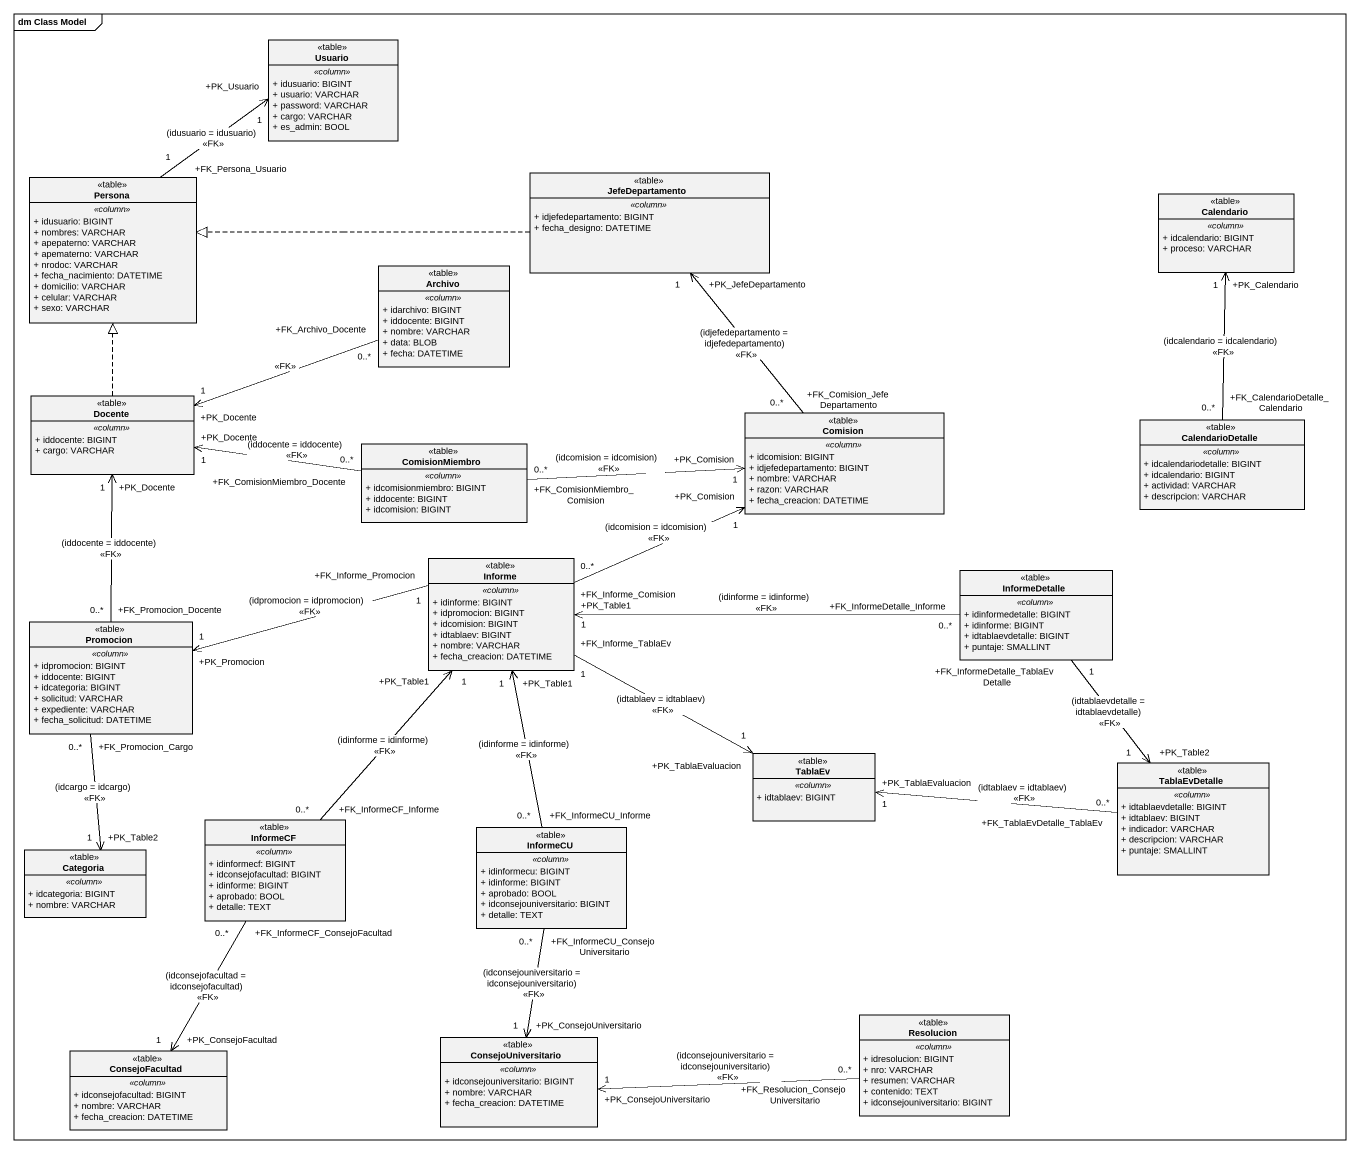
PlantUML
@startuml
mainframe dm Class Model
hide circle
hide empty members
skinparam classAttributeIconSize 0
class Usuario <<table>> {
  .. <<column>> ..
  + idusuario: BIGINT
  + usuario: VARCHAR
  + password: VARCHAR
  + cargo: VARCHAR
  + es_admin: BOOL
}
class Persona <<table>> {
  .. <<column>> ..
  + idusuario: BIGINT
  + nombres: VARCHAR
  + apepaterno: VARCHAR
  + apematerno: VARCHAR
  + nrodoc: VARCHAR
  + fecha_nacimiento: DATETIME
  + domicilio: VARCHAR
  + celular: VARCHAR
  + sexo: VARCHAR
}
class JefeDepartamento <<table>> {
  .. <<column>> ..
  + idjefedepartamento: BIGINT
  + fecha_designo: DATETIME
}
class Calendario <<table>> {
  .. <<column>> ..
  + idcalendario: BIGINT
  + proceso: VARCHAR
}
class Archivo <<table>> {
  .. <<column>> ..
  + idarchivo: BIGINT
  + iddocente: BIGINT
  + nombre: VARCHAR
  + data: BLOB
  + fecha: DATETIME
}
class Docente <<table>> {
  .. <<column>> ..
  + iddocente: BIGINT
  + cargo: VARCHAR
}
class Comision <<table>> {
  .. <<column>> ..
  + idcomision: BIGINT
  + idjefedepartamento: BIGINT
  + nombre: VARCHAR
  + razon: VARCHAR
  + fecha_creacion: DATETIME
}
class CalendarioDetalle <<table>> {
  .. <<column>> ..
  + idcalendariodetalle: BIGINT
  + idcalendario: BIGINT
  + actividad: VARCHAR
  + descripcion: VARCHAR
}
class ComisionMiembro <<table>> {
  .. <<column>> ..
  + idcomisionmiembro: BIGINT
  + iddocente: BIGINT
  + idcomision: BIGINT
}
class Informe <<table>> {
  .. <<column>> ..
  + idinforme: BIGINT
  + idpromocion: BIGINT
  + idcomision: BIGINT
  + idtablaev: BIGINT
  + nombre: VARCHAR
  + fecha_creacion: DATETIME
}
class InformeDetalle <<table>> {
  .. <<column>> ..
  + idinformedetalle: BIGINT
  + idinforme: BIGINT
  + idtablaevdetalle: BIGINT
  + puntaje: SMALLINT
}
class Promocion <<table>> {
  .. <<column>> ..
  + idpromocion: BIGINT
  + iddocente: BIGINT
  + idcategoria: BIGINT
  + solicitud: VARCHAR
  + expediente: VARCHAR
  + fecha_solicitud: DATETIME
}
class TablaEv <<table>> {
  .. <<column>> ..
  + idtablaev: BIGINT
}
class TablaEvDetalle <<table>> {
  .. <<column>> ..
  + idtablaevdetalle: BIGINT
  + idtablaev: BIGINT
  + indicador: VARCHAR
  + descripcion: VARCHAR
  + puntaje: SMALLINT
}
class Categoria <<table>> {
  .. <<column>> ..
  + idcategoria: BIGINT
  + nombre: VARCHAR
}
class InformeCF <<table>> {
  .. <<column>> ..
  + idinformecf: BIGINT
  + idconsejofacultad: BIGINT
  + idinforme: BIGINT
  + aprobado: BOOL
  + detalle: TEXT
}
class InformeCU <<table>> {
  .. <<column>> ..
  + idinformecu: BIGINT
  + idinforme: BIGINT
  + aprobado: BOOL
  + idconsejouniversitario: BIGINT
  + detalle: TEXT
}
class ConsejoUniversitario <<table>> {
  .. <<column>> ..
  + idconsejouniversitario: BIGINT
  + nombre: VARCHAR
  + fecha_creacion: DATETIME
}
class Resolucion <<table>> {
  .. <<column>> ..
  + idresolucion: BIGINT
  + nro: VARCHAR
  + resumen: VARCHAR
  + contenido: TEXT
  + idconsejouniversitario: BIGINT
}
class ConsejoFacultad <<table>> {
  .. <<column>> ..
  + idconsejofacultad: BIGINT
  + nombre: VARCHAR
  + fecha_creacion: DATETIME
}
Persona "+FK_Persona_Usuario\n1" -up-> "+PK_Usuario\n1" Usuario : (idusuario = idusuario)\n<<FK>>
JefeDepartamento .left.|> Persona
Archivo "+FK_Archivo_Docente\n0..*" -left-> "+PK_Docente\n1" Docente : <<FK>>
Docente .up.|> Persona
Comision "+FK_Comision_JefeDepartamento\n0..*" -up-> "+PK_JefeDepartamento\n1" JefeDepartamento : (idjefedepartamento = idjefedepartamento)\n<<FK>>
CalendarioDetalle "+FK_CalendarioDetalle_Calendario\n0..*" -up-> "+PK_Calendario\n1" Calendario : (idcalendario = idcalendario)\n<<FK>>
ComisionMiembro "+FK_ComisionMiembro_Docente\n0..*" -left-> "+PK_Docente\n1" Docente : (iddocente = iddocente)\n<<FK>>
ComisionMiembro "+FK_ComisionMiembro_Comision\n0..*" -right-> "+PK_Comision\n1" Comision : (idcomision = idcomision)\n<<FK>>
Informe "+FK_Informe_Comision\n0..*" -right-> "+PK_Comision\n1" Comision : (idcomision = idcomision)\n<<FK>>
Informe "+FK_Informe_Promocion\n1" -left-> "+PK_Promocion\n1" Promocion : (idpromocion = idpromocion)\n<<FK>>
Informe "+FK_Informe_TablaEv\n1" -right-> "+PK_TablaEvaluacion\n1" TablaEv : (idtablaev = idtablaev)\n<<FK>>
InformeDetalle "+FK_InformeDetalle_Informe\n0..*" -left-> "+PK_Table1\n1" Informe : (idinforme = idinforme)\n<<FK>>
InformeDetalle "+FK_InformeDetalle_TablaEvDetalle\n1" --> "+PK_Table2\n1" TablaEvDetalle : (idtablaevdetalle = idtablaevdetalle)\n<<FK>>
Promocion "+FK_Promocion_Docente\n0..*" -up-> "+PK_Docente\n1" Docente : (iddocente = iddocente)\n<<FK>>
Promocion "+FK_Promocion_Cargo\n0..*" --> "+PK_Table2\n1" Categoria : (idcargo = idcargo)\n<<FK>>
TablaEvDetalle "+FK_TablaEvDetalle_TablaEv\n0..*" -left-> "+PK_TablaEvaluacion\n1" TablaEv : (idtablaev = idtablaev)\n<<FK>>
InformeCF "+FK_InformeCF_Informe\n0..*" -up-> "+PK_Table1\n1" Informe : (idinforme = idinforme)\n<<FK>>
InformeCF "+FK_InformeCF_ConsejoFacultad\n0..*" --> "+PK_ConsejoFacultad\n1" ConsejoFacultad : (idconsejofacultad = idconsejofacultad)\n<<FK>>
InformeCU "+FK_InformeCU_Informe\n0..*" -up-> "+PK_Table1\n1" Informe : (idinforme = idinforme)\n<<FK>>
InformeCU "+FK_InformeCU_ConsejoUniversitario\n0..*" --> "+PK_ConsejoUniversitario\n1" ConsejoUniversitario : (idconsejouniversitario = idconsejouniversitario)\n<<FK>>
Resolucion "+FK_Resolucion_ConsejoUniversitario\n0..*" -left-> "+PK_ConsejoUniversitario\n1" ConsejoUniversitario : (idconsejouniversitario = idconsejouniversitario)\n<<FK>>
@enduml
